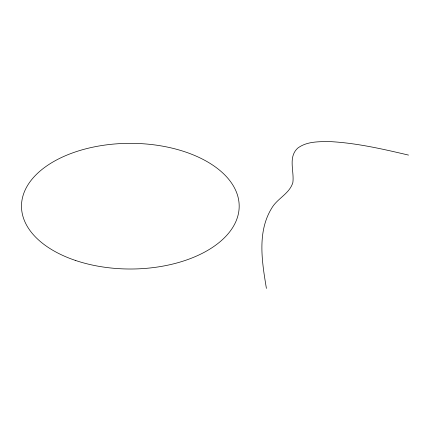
<?xml version="1.0" encoding="UTF-8"?>
<svg xmlns="http://www.w3.org/2000/svg" width="430" height="430" viewBox="0 0 430 430"><rect width="100%" height="100%" fill="white"/><g stroke="black" fill="none" stroke-linecap="round" stroke-linejoin="round"><path stroke-width="0.64" d="M408.5 155.09C382.598 148.99 356.47 142.996 329.81 141.588C318.952 141.637 306.869 141.303 297.732 148.13C287.89 157.192 294.34 171.092 292.868 182.476C289.637 193.747 277.108 198.472 271.577 208.405C256.947 232.367 262.106 262.262 266.406 288.412M75.701 260.521A108.844 62.839 0 0 0 239.182 206.319A108.844 62.839 0 0 0 76.142 151.677A108.844 62.839 0 0 0 75.701 260.521"/></g></svg>
